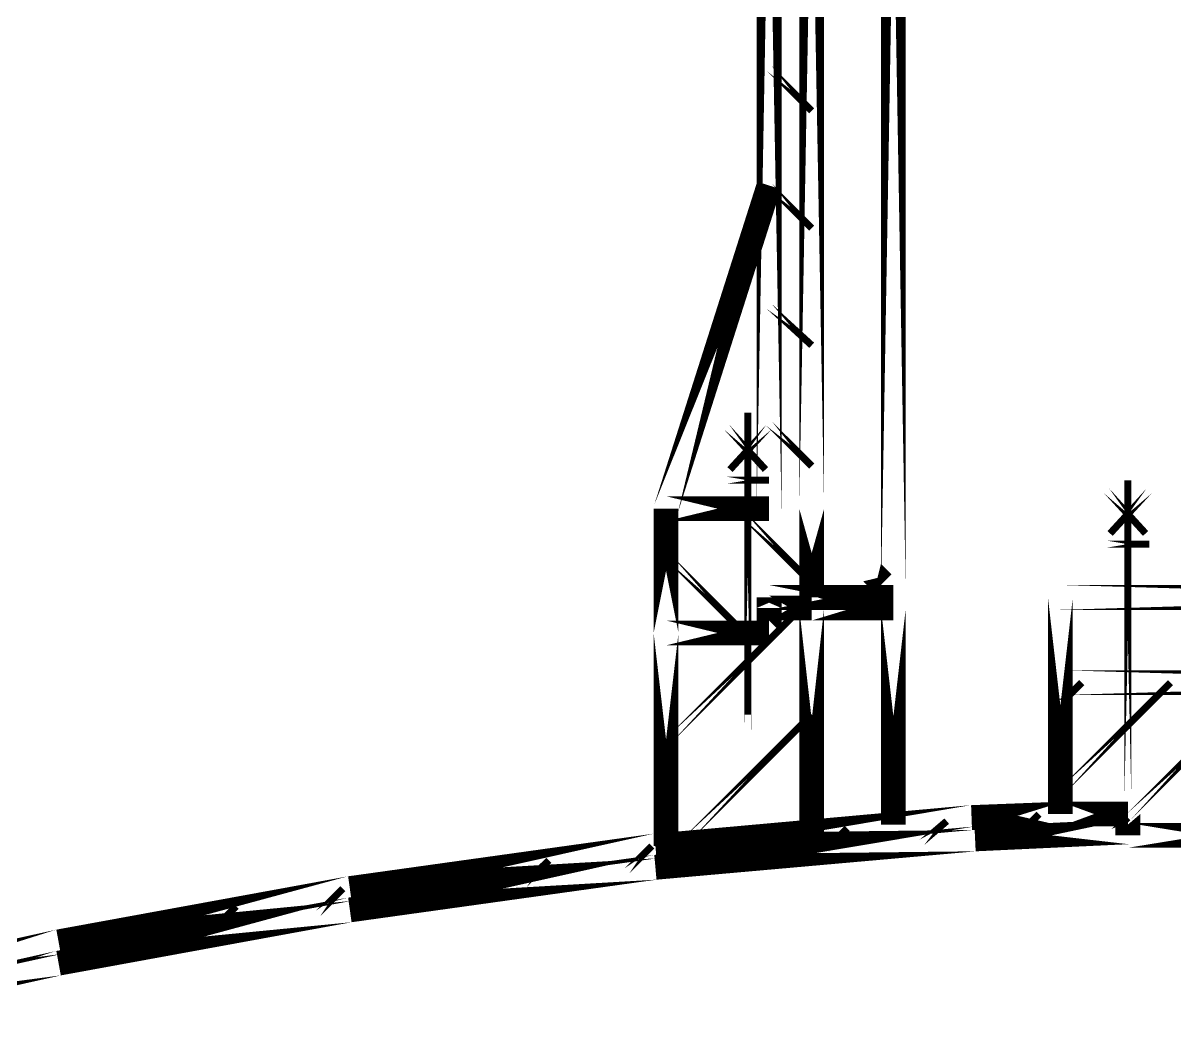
# Model space of a CAD drawing. Extents: x 0 to 359, y 1 to 652.
# Drawn here: x 201.17 to 228.62, y 517.95 to 542.1 of the extents above; entities that cross this region are included whole.
import ezdxf

# ---------------------------------------------------------------- set-up
doc = ezdxf.new("R2010")
doc.units = 0
doc.layers.add('C00-00-00-BLACK', color=7, linetype='CONTINUOUS')

msp = doc.modelspace()

# ---------------------------------------------------------------- linework, layer by layer
at = {"layer": 'C00-00-00-BLACK'}
for points, const_width in [([(218.948, 530.521), (218.948, 563.118), (218.948, 530.521)], 0.5927), ([(219.964, 530.521), (219.964, 563.118), (219.964, 530.521)], 0.5927), ([(221.911, 528.405), (221.911, 562.695), (221.911, 528.405)], 0.5927), ([(218.948, 541.02), (219.964, 540.004), (218.948, 541.02)], 0.1693), ([(216.493, 530.521), (218.948, 538.226), (216.493, 530.521)], 0.5927), ([(218.948, 538.226), (219.964, 537.21), (218.948, 538.226)], 0.1693), ([(218.948, 535.347), (219.964, 534.416), (218.948, 535.347)], 0.1693), ([(218.44, 525.103), (218.44, 532.807), (218.44, 525.103)], 0.1693), ([(218.948, 532.553), (219.964, 531.537), (218.948, 532.553)], 0.1693), ([(217.933, 532.469), (218.863, 531.453), (217.933, 532.469)], 0.1693), ([(218.948, 532.469), (218.017, 531.453), (218.948, 532.469)], 0.1693), ([(217.933, 531.199), (218.948, 531.199), (217.933, 531.199)], 0.1693), ([(227.499, 523.579), (227.499, 531.199), (227.499, 523.579)], 0.1693), ([(226.992, 530.945), (227.922, 529.929), (226.992, 530.945)], 0.1693), ([(228.007, 530.945), (227.076, 529.929), (228.007, 530.945)], 0.1693), ([(216.493, 527.558), (216.493, 530.521), (216.493, 527.558)], 0.5927), ([(216.493, 530.521), (218.948, 530.521), (216.493, 530.521)], 0.5927), ([(219.964, 530.521), (219.964, 528.405), (219.964, 530.521)], 0.5927), ([(218.186, 530.521), (219.964, 528.743), (218.186, 530.521)], 0.1693), ([(226.992, 529.675), (228.007, 529.675), (226.992, 529.675)], 0.1693), ([(216.493, 529.421), (218.356, 527.558), (216.493, 529.421)], 0.1693), ([(218.44, 529.167), (218.44, 525.611), (218.44, 529.167)], 0.1693), ([(221.404, 528.997), (221.657, 528.743), (221.404, 528.997)], 0.5927), ([(218.948, 528.151), (218.948, 528.405), (218.948, 528.151)], 0.5927), ([(218.948, 528.405), (221.911, 528.405), (218.948, 528.405)], 0.5927), ([(225.891, 528.405), (246.042, 528.405), (225.891, 528.405)], 0.5927), ([(225.891, 528.405), (225.891, 523.24), (225.891, 528.405)], 0.5927), ([(216.493, 524.933), (219.71, 528.151), (216.493, 524.933)], 0.1693), ([(218.948, 527.558), (218.948, 528.151), (218.948, 527.558)], 0.5927), ([(218.948, 528.151), (219.964, 528.151), (218.948, 528.151)], 0.5927), ([(219.964, 528.151), (219.964, 522.817), (219.964, 528.151)], 0.5927), ([(219.964, 528.151), (221.911, 528.151), (219.964, 528.151)], 0.5927), ([(221.911, 528.151), (221.911, 522.986), (221.911, 528.151)], 0.5927), ([(216.493, 527.558), (216.493, 522.478), (216.493, 527.558)], 0.5927), ([(216.493, 527.558), (218.948, 527.558), (216.493, 527.558)], 0.5927), ([(225.891, 526.373), (246.042, 526.373), (225.891, 526.373)], 0.5927), ([(225.891, 523.748), (228.516, 526.373), (225.891, 523.748)], 0.1693), ([(225.891, 525.865), (226.399, 526.373), (225.891, 525.865)], 0.1693), ([(216.916, 522.563), (219.964, 525.611), (216.916, 522.563)], 0.1693), ([(227.499, 523.155), (229.871, 525.526), (227.499, 523.155)], 0.1693), ([(223.774, 523.155), (216.239, 522.478), (223.774, 523.155)], 0.5927), ([(221.911, 523.071), (221.911, 522.986), (221.911, 523.071)], 0.5927), ([(225.975, 523.24), (223.774, 523.155), (225.975, 523.24)], 0.5927), ([(224.875, 522.732), (225.382, 523.24), (224.875, 522.732)], 0.1693), ([(225.891, 523.24), (227.499, 523.24), (225.891, 523.24)], 0.5927), ([(227.499, 523.24), (227.499, 522.732), (227.499, 523.24)], 0.5927), ([(222.589, 522.563), (223.182, 523.071), (222.589, 522.563)], 0.1693), ([(227.499, 522.817), (223.858, 522.647), (227.499, 522.817)], 0.5927), ([(227.161, 522.817), (227.499, 523.155), (227.161, 522.817)], 0.1693), ([(227.499, 522.732), (231.14, 522.732), (227.499, 522.732)], 0.5927), ([(216.239, 522.478), (208.957, 521.462), (216.239, 522.478)], 0.5927), ([(223.858, 522.647), (216.239, 521.97), (223.858, 522.647)], 0.5927), ([(217.933, 522.139), (218.525, 522.732), (217.933, 522.139)], 0.1693), ([(220.303, 522.393), (220.811, 522.901), (220.303, 522.393)], 0.1693), ([(215.561, 521.885), (216.154, 522.478), (215.561, 521.885)], 0.1693), ([(216.239, 521.97), (208.957, 520.954), (216.239, 521.97)], 0.5927), ([(213.105, 521.547), (213.699, 522.139), (213.105, 521.547)], 0.1693), ([(208.957, 521.462), (202.015, 520.192), (208.957, 521.462)], 0.5927), ([(210.651, 521.208), (211.244, 521.801), (210.651, 521.208)], 0.1693), ([(208.195, 520.869), (208.788, 521.462), (208.195, 520.869)], 0.1693), ([(208.957, 520.954), (202.015, 519.684), (208.957, 520.954)], 0.5927), ([(205.656, 520.446), (206.248, 521.039), (205.656, 520.446)], 0.1693), ([(203.031, 519.938), (203.623, 520.531), (203.031, 519.938)], 0.1693), ([(202.015, 520.192), (195.495, 518.753), (202.015, 520.192)], 0.5927), ([(202.015, 519.684), (195.579, 518.245), (202.015, 519.684)], 0.5927)]:
    msp.add_lwpolyline(points, close=True, dxfattribs=dict(at, const_width=const_width))

doc.saveas('drawing.dxf')
